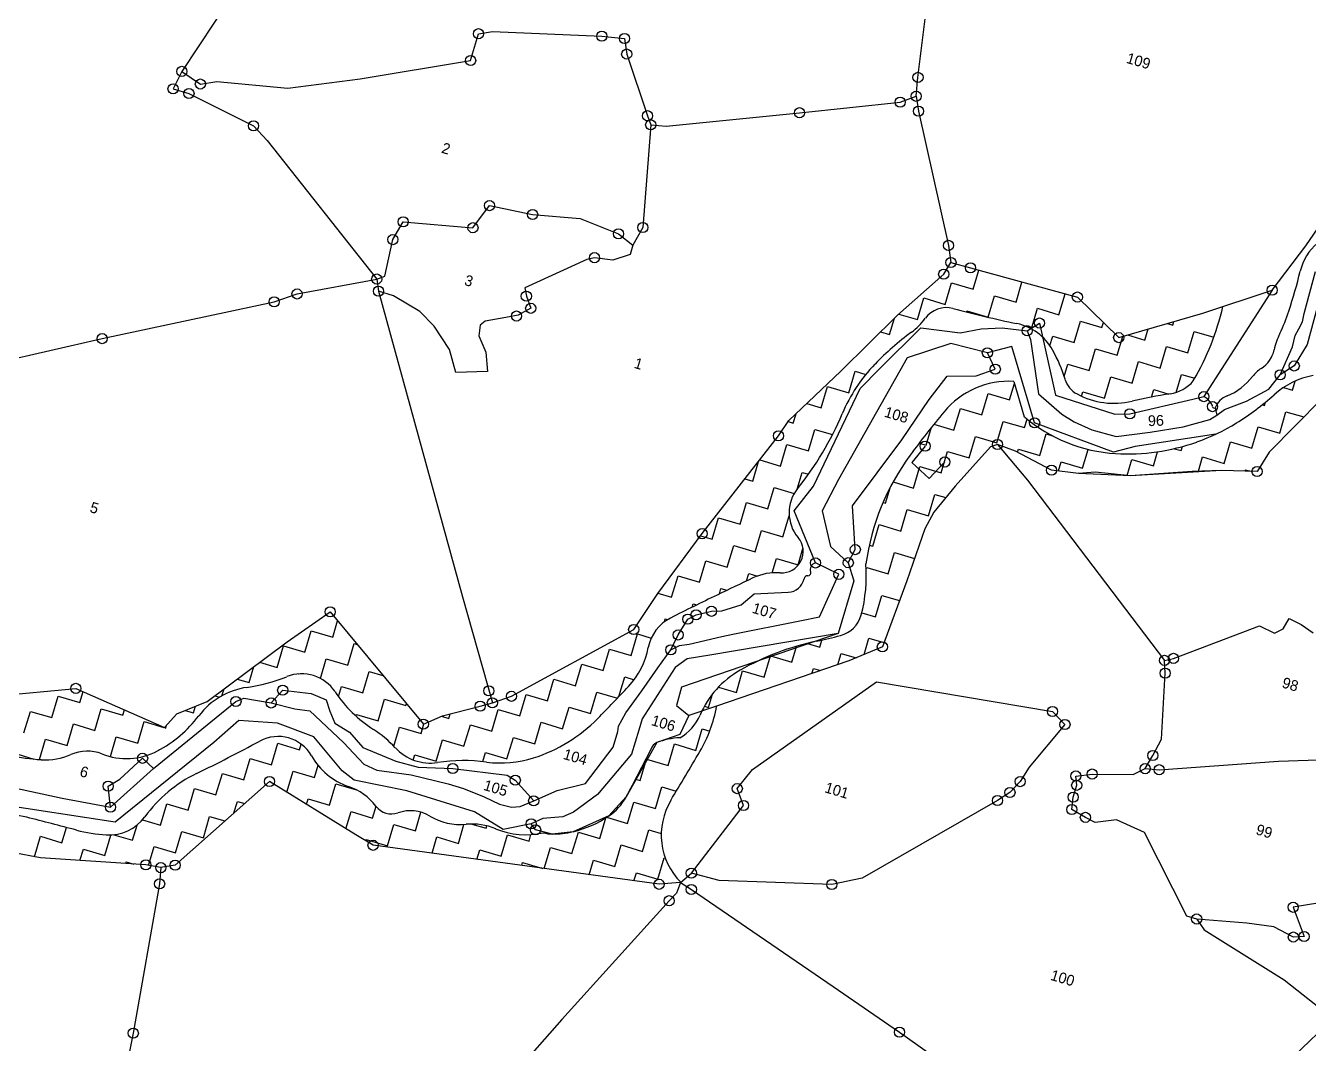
# Model space of a CAD drawing. Header units: metres. Extents: x 336276 to 340650, y 1777300 to 1780712.
# Drawn here: x 338008 to 339126, y 1778640 to 1779527 of the extents above; entities that cross this region are included whole.
import ezdxf
from ezdxf.enums import TextEntityAlignment as Align

# ---------------------------------------------------------------- set-up
doc = ezdxf.new("R2010")
doc.units = ezdxf.units.M
for name, color, linetype in [('POLY_HATCH', 12, 'Continuous'), ('POLY_PARCEL', 6, 'Continuous'), ('POLY_ROAD', 30, 'Continuous'), ('POLY_WATER', 4, 'Continuous'), ('TEXT_PARCEL', 7, 'Continuous')]:
    doc.layers.add(name, color=color, linetype=linetype)
doc.styles.add('TEXT_MAP', font='', dxfattribs={"height": 0.25})
doc.styles.get('TEXT_MAP').set_extended_font_data('Kruti Dev 050')

msp = doc.modelspace()

# ---------------------------------------------------------------- linework, layer by layer
for centre in [(338402.7, 1779520), (338510.1, 1779517.8), (338529.8, 1779515.9), (338395.8, 1779496.6), (338531.7, 1779502.3), (338144.3, 1779487.2), (338785.4, 1779482), (338136.6, 1779472), (338160.4, 1779476.2), (338150.5, 1779467.9), (338769.9, 1779460.4), (338783.8, 1779465.5), (338549.8, 1779448.6), (338682.2, 1779451.2), (338785.8, 1779452.5), (338206.7, 1779439.8), (338552.6, 1779440.6), (338412.2, 1779370.3), (338449.8, 1779362.6), (338337, 1779356.2), (338397.8, 1779351.1), (338545.8, 1779351.3), (338328, 1779340.7), (338524.5, 1779345.7), (338812, 1779335.7), (338503.6, 1779325), (338814.1, 1779320.8), (338831.1, 1779316.1), (338314, 1779306.4), (338807.8, 1779310.7), (338244.6, 1779293.4), (338315.5, 1779295.9), (339093.9, 1779296.7), (338224.7, 1779286.6), (338444.3, 1779291.5), (338448.1, 1779280.9), (338924.2, 1779290.7), (338435.7, 1779274.2), (338880.5, 1779261.4), (338891.2, 1779268.1), (338074.9, 1779254.5), (338960.2, 1779255.4), (338845.8, 1779242.1), (338852.7, 1779228), (339113.1, 1779230.7), (339100.8, 1779223), (339034.4, 1779204), (339041.9, 1779195.3), (338887, 1779181.2), (338969.9, 1779189.1), (338663.9, 1779169.9), (338791.7, 1779160.9), (338854.7, 1779162.3), (338808.7, 1779147.1), (338901.6, 1779140), (339080.7, 1779138.8), (338597.4, 1779084.7), (338730.8, 1779070.8), (338696.2, 1779059.2), (338724.7, 1779059.4), (338716.5, 1779049.3), (338273.4, 1779016.6), (338592.1, 1779014.1), (338605.6, 1779017.1), (338537.8, 1779001.3), (338585, 1779010.3), (338576.5, 1778996.5), (338570.2, 1778983.6), (338754.4, 1778986.1), (339000.2, 1778974.4), (339007.9, 1778976.1), (339000.6, 1778963.3), (338051.9, 1778950), (338232.1, 1778948.5), (338411.7, 1778947.8), (338191.4, 1778938.5), (338222, 1778937.3), (338404.1, 1778934.5), (338414.7, 1778937.4), (338431.3, 1778943.1), (338902.6, 1778929.9), (338354.6, 1778918.8), (338913.4, 1778918.6), (338989.9, 1778891.6), (338110.1, 1778889.1), (338380.2, 1778880.3), (338983.2, 1778880.1), (338995.5, 1778879.2), (338220.6, 1778868.9), (338434.7, 1778870.1), (338874.4, 1778868.8), (338922.8, 1778873.7), (338937.1, 1778875.4), (338080.1, 1778864.9), (338628, 1778862.7), (338865.5, 1778859.3), (338923.6, 1778865.6), (338082.2, 1778846.6), (338450.7, 1778852.1), (338633.4, 1778848), (338854.7, 1778852.4), (338919.4, 1778844.5), (338920.6, 1778855.3), (338931.2, 1778837.7), (338448.5, 1778832), (338452.4, 1778826.8), (338310.8, 1778813.4), (338112.9, 1778796.4), (338126, 1778793.9), (338138.4, 1778796.1), (338588, 1778789.1), (338124.9, 1778779.8), (338559.9, 1778779.4), (338710.3, 1778779.3), (338588, 1778774.9), (338568.7, 1778765.1), (339112.1, 1778759.4), (339028.1, 1778749.2), (339112.3, 1778733.5), (339121.6, 1778734), (338102, 1778649.8), (338769.3, 1778650.7)]:
    msp.add_circle(centre, 4.42)
at = {"layer": 'POLY_HATCH'}
for p, q in [((338807.8, 1779310.7), (338814.1, 1779320.8)), ((338814.1, 1779320.8), (338831.1, 1779316.1)), ((338767.5, 1779274.9), (338807.8, 1779310.7)), ((338831.1, 1779316.1), (338924.2, 1779290.7)), ((338924.2, 1779290.7), (338960.2, 1779255.4)), ((338718.2, 1779226.1), (338767.5, 1779274.9)), ((338960.2, 1779255.4), (339033.5, 1779276.6)), ((339033.5, 1779276.6), (339050.9, 1779282.4)), ((338672.9, 1779183.1), (338718.2, 1779226.1)), ((338868.8, 1779217.3), (338878, 1779186.4)), ((339137.1, 1779202.1), (339091.1, 1779155.7)), ((338663.9, 1779169.9), (338672.9, 1779183.1)), ((338597.4, 1779084.7), (338663.9, 1779169.9)), ((338854.7, 1779162.3), (338848.5, 1779160.3)), ((338870.4, 1779156.6), (338854.7, 1779162.3)), ((338848.5, 1779160.3), (338817.9, 1779126)), ((338901.6, 1779140), (338870.4, 1779156.6)), ((339091.1, 1779155.7), (339080.7, 1779138.8)), ((338925.1, 1779137.2), (338901.6, 1779140)), ((339049.7, 1779139.7), (339024.1, 1779138.9)), ((339080.7, 1779138.8), (339049.7, 1779139.7)), ((338939.6, 1779138.2), (338925.1, 1779137.2)), ((338970.5, 1779135), (338939.6, 1779138.2)), ((339024.1, 1779138.9), (338970.5, 1779135)), ((338817.9, 1779126), (338799.3, 1779103.5)), ((338799.3, 1779103.5), (338791.4, 1779088.8)), ((338558.7, 1779032.7), (338597.4, 1779084.7)), ((338791.4, 1779088.8), (338775.6, 1779043.5)), ((338775.6, 1779043.5), (338754.4, 1778986.1)), ((338537.8, 1779001.3), (338558.7, 1779032.7)), ((338236, 1778990.5), (338273.4, 1779016.6)), ((338273.4, 1779016.6), (338354.6, 1778918.8)), ((338431.3, 1778943.1), (338537.8, 1779001.3)), ((338166.4, 1778938.7), (338236, 1778990.5)), ((338754.4, 1778986.1), (338725.1, 1778973.9)), ((338725.1, 1778973.9), (338610, 1778934.4)), ((337901.5, 1778936), (338051.9, 1778950)), ((338051.9, 1778950), (338129.1, 1778915.8)), ((338139.9, 1778927.8), (338166.4, 1778938.7)), ((338414.7, 1778937.4), (338431.3, 1778943.1)), ((338129.1, 1778915.8), (338139.9, 1778927.8)), ((338371.2, 1778926.1), (338404.1, 1778934.5)), ((338404.1, 1778934.5), (338414.7, 1778937.4)), ((338354.6, 1778918.8), (338371.2, 1778926.1)), ((338220.6, 1778868.9), (338138.4, 1778796.1)), ((338295.7, 1778822.5), (338220.6, 1778868.9)), ((338310.8, 1778813.4), (338295.7, 1778822.5)), ((338021.1, 1778802.4), (337996.5, 1778807.1)), ((338559.9, 1778779.4), (338310.8, 1778813.4)), ((338112.9, 1778796.4), (338021.1, 1778802.4)), ((338126, 1778793.9), (338112.9, 1778796.4)), ((338138.4, 1778796.1), (338126, 1778793.9)), ((338578.7, 1778781.1), (338559.9, 1778779.4))]:
    msp.add_line(p, q, dxfattribs=at)
at = {"layer": 'POLY_HATCH', "linetype": 'Continuous'}
for p, q in [((338833.4, 1779297.5), (338838.3, 1779314.1)), ((338809.1, 1779284.3), (338814.7, 1779303)), ((338814.7, 1779303), (338833.4, 1779297.5)), ((338870.8, 1779286.4), (338875.9, 1779303.8)), ((338784.9, 1779271.1), (338790.4, 1779289.9)), ((338790.4, 1779289.9), (338809.1, 1779284.3)), ((338846.5, 1779273.2), (338852.1, 1779291.9)), ((338852.1, 1779291.9), (338870.8, 1779286.4)), ((338908.2, 1779275.3), (338913.6, 1779293.6)), ((338768.7, 1779275.9), (338784.9, 1779271.1)), ((338827.5, 1779277.8), (338827.8, 1779278.8)), ((338827.8, 1779278.8), (338846.5, 1779273.2)), ((338884.2, 1779262.9), (338889.5, 1779280.9)), ((338889.5, 1779280.9), (338908.2, 1779275.3)), ((338760.6, 1779258), (338764.8, 1779272.2)), ((338921.4, 1779251.1), (338926.9, 1779269.8)), ((338926.9, 1779269.8), (338945.6, 1779264.3)), ((338945.6, 1779264.3), (338946.9, 1779268.5)), ((338983, 1779253.2), (338985.9, 1779262.9)), ((339002.6, 1779267.7), (339007.3, 1779266.3)), ((339007.3, 1779266.3), (339008.2, 1779269.3)), ((338752.8, 1779260.3), (338760.6, 1779258)), ((338900.2, 1779248.4), (338902.7, 1779256.6)), ((338902.7, 1779256.6), (338921.4, 1779251.1)), ((338958.8, 1779240), (338963.7, 1779256.4)), ((338967.9, 1779257.7), (338983, 1779253.2)), ((339020.5, 1779242.1), (339026, 1779260.8)), ((339026, 1779260.8), (339043.1, 1779255.7)), ((338934.5, 1779226.8), (338940.1, 1779245.5)), ((338940.1, 1779245.5), (338958.8, 1779240)), ((338996.2, 1779228.9), (339001.8, 1779247.6)), ((339001.8, 1779247.6), (339020.5, 1779242.1)), ((338912.7, 1779221.6), (338915.8, 1779232.4)), ((338915.8, 1779232.4), (338934.5, 1779226.8)), ((338972, 1779215.8), (338977.5, 1779234.5)), ((338977.5, 1779234.5), (338996.2, 1779228.9)), ((338725.3, 1779207.4), (338730.8, 1779226.1)), ((338730.8, 1779226.1), (338740, 1779223.4)), ((338947.7, 1779202.6), (338953.3, 1779221.3)), ((338953.3, 1779221.3), (338972, 1779215.8)), ((339010.3, 1779207.7), (339014.9, 1779223.4)), ((339014.9, 1779223.4), (339026.5, 1779220)), ((338701, 1779194.2), (338706.6, 1779212.9)), ((338706.6, 1779212.9), (338725.3, 1779207.4)), ((338840.9, 1779188.1), (338846.5, 1779206.8)), ((338846.5, 1779206.8), (338865.2, 1779201.2)), ((338865.2, 1779201.2), (338869.4, 1779215.5)), ((338927.9, 1779204.4), (338929, 1779208.1)), ((338929, 1779208.1), (338947.7, 1779202.6)), ((338988.7, 1779203.6), (338990.7, 1779210.2)), ((338990.7, 1779210.2), (339003.9, 1779206.3)), ((339103.7, 1779211.9), (339111.5, 1779209.6)), ((339111.5, 1779209.6), (339113.8, 1779217.5)), ((338688.5, 1779197.9), (338701, 1779194.2)), ((339085.4, 1779197), (339087.3, 1779196.4)), ((339087.3, 1779196.4), (339088.1, 1779199.1)), ((338676.8, 1779181), (338679.2, 1779189.1)), ((338816.7, 1779174.9), (338822.3, 1779193.6)), ((338822.3, 1779193.6), (338840.9, 1779188.1)), ((338878.3, 1779177), (338880.5, 1779184.4)), ((339100.4, 1779172.2), (339105.9, 1779190.9)), ((339105.9, 1779190.9), (339121.4, 1779186.3)), ((338672.4, 1779182.3), (338676.8, 1779181)), ((338690, 1779156.8), (338695.5, 1779175.5)), ((338695.5, 1779175.5), (338711, 1779170.9)), ((338792.5, 1779161.8), (338797.1, 1779177.4)), ((338799.3, 1779180.1), (338816.7, 1779174.9)), ((338854.1, 1779163.9), (338859.6, 1779182.5)), ((338859.6, 1779182.5), (338878.3, 1779177)), ((339076.2, 1779159.1), (339081.7, 1779177.8)), ((339081.7, 1779177.8), (339100.4, 1779172.2)), ((338665.7, 1779143.6), (338671.3, 1779162.3)), ((338671.3, 1779162.3), (338690, 1779156.8)), ((338786.4, 1779163.6), (338792.5, 1779161.8)), ((338829.9, 1779150.7), (338835.4, 1779169.4)), ((338835.4, 1779169.4), (338854.1, 1779163.9)), ((338891.5, 1779152.8), (338897, 1779171.5)), ((338897, 1779171.5), (338902.4, 1779169.9)), ((339052, 1779145.9), (339057.5, 1779164.6)), ((339057.5, 1779164.6), (339076.2, 1779159.1)), ((338805.7, 1779137.6), (338811.2, 1779156.2)), ((338811.2, 1779156.2), (338829.9, 1779150.7)), ((338872, 1779155.7), (338872.8, 1779158.3)), ((338872.8, 1779158.3), (338891.5, 1779152.8)), ((338928.8, 1779141.7), (338933.6, 1779158)), ((338990.4, 1779143.8), (338994, 1779155.9)), ((339008.7, 1779158.7), (339014.6, 1779157)), ((339014.6, 1779157), (339015.7, 1779160.5)), ((339029.6, 1779139.1), (339033.3, 1779151.5)), ((339033.3, 1779151.5), (339052, 1779145.9)), ((338641.5, 1779130.4), (338646.6, 1779147.6)), ((338647.6, 1779149), (338665.7, 1779143.6)), ((338781.5, 1779124.4), (338787, 1779143.1)), ((338787, 1779143.1), (338805.7, 1779137.6)), ((338907.8, 1779139.3), (338910.1, 1779147.3)), ((338910.1, 1779147.3), (338928.8, 1779141.7)), ((338967.6, 1779135.3), (338971.7, 1779149.4)), ((338971.7, 1779149.4), (338990.4, 1779143.8)), ((339070.3, 1779139.1), (339070.7, 1779140.4)), ((339070.7, 1779140.4), (339075.5, 1779139)), ((338634.7, 1779132.4), (338641.5, 1779130.4)), ((338680.1, 1779123.3), (338684.4, 1779138.1)), ((338684.4, 1779138.1), (338690, 1779136.4)), ((338763.7, 1779129.7), (338781.5, 1779124.4)), ((339008.9, 1779137.8), (339009.1, 1779138.3)), ((339009.1, 1779138.3), (339010.4, 1779137.9)), ((338654.6, 1779106.2), (338660.2, 1779124.9)), ((338660.2, 1779124.9), (338677.7, 1779119.7)), ((338757.2, 1779111.3), (338761.5, 1779125.6)), ((338794.6, 1779100.2), (338800.1, 1779118.9)), ((338800.1, 1779118.9), (338809.7, 1779116.1)), ((338630.4, 1779093), (338635.9, 1779111.7)), ((338635.9, 1779111.7), (338654.6, 1779106.2)), ((338755, 1779111.9), (338757.2, 1779111.3)), ((338606.2, 1779079.9), (338611.7, 1779098.6)), ((338611.7, 1779098.6), (338630.4, 1779093)), ((338667.8, 1779082), (338673.2, 1779100.1)), ((338770.4, 1779087), (338775.9, 1779105.7)), ((338775.9, 1779105.7), (338794.6, 1779100.2)), ((338643.6, 1779068.8), (338649.1, 1779087.5)), ((338649.1, 1779087.5), (338667.8, 1779082)), ((338746.2, 1779073.9), (338751.7, 1779092.6)), ((338751.7, 1779092.6), (338770.4, 1779087)), ((338596.1, 1779082.8), (338606.2, 1779079.9)), ((338619.3, 1779055.6), (338624.9, 1779074.3)), ((338624.9, 1779074.3), (338643.6, 1779068.8)), ((338743, 1779074.8), (338746.2, 1779073.9)), ((338658.5, 1779050.6), (338662.3, 1779063.2)), ((338662.3, 1779063.2), (338681, 1779057.7)), ((338681, 1779057.7), (338685.2, 1779071.8)), ((338759.3, 1779049.7), (338764.9, 1779068.4)), ((338764.9, 1779068.4), (338782.5, 1779063.1)), ((338595.1, 1779042.4), (338600.6, 1779061.1)), ((338600.6, 1779061.1), (338619.3, 1779055.6)), ((338740.3, 1779053.9), (338740.7, 1779055.2)), ((338740.7, 1779055.2), (338759.3, 1779049.7)), ((338570.8, 1779029.3), (338576.4, 1779048)), ((338576.4, 1779048), (338595.1, 1779042.4)), ((338636.1, 1779043.6), (338638, 1779050.1)), ((338638, 1779050.1), (338645.6, 1779047.8)), ((338558.8, 1779032.8), (338570.8, 1779029.3)), ((338612.4, 1779032.2), (338613.8, 1779036.9)), ((338613.8, 1779036.9), (338618.9, 1779035.4)), ((338748.3, 1779012.3), (338753.8, 1779031)), ((338753.8, 1779031), (338769.3, 1779026.4)), ((338588.6, 1779020.6), (338589.5, 1779023.7)), ((338589.5, 1779023.7), (338592.9, 1779022.7)), ((338275.7, 1778994.5), (338279.9, 1779008.8)), ((338564.5, 1779008), (338565.3, 1779010.6)), ((338565.3, 1779010.6), (338567.4, 1779009.9)), ((338736.5, 1779015.8), (338748.3, 1779012.3)), ((338251.4, 1778981.4), (338257, 1779000.1)), ((338257, 1779000.1), (338275.7, 1778994.5)), ((338535.5, 1778978.7), (338541, 1778997.4)), ((338541, 1778997.4), (338553.1, 1778993.8)), ((338227.2, 1778968.2), (338232.7, 1778986.9)), ((338232.7, 1778986.9), (338251.4, 1778981.4)), ((338288.8, 1778970.3), (338294.4, 1778989)), ((338294.4, 1778989), (338296.9, 1778988.3)), ((338511.3, 1778965.5), (338516.8, 1778984.2)), ((338516.8, 1778984.2), (338535.5, 1778978.7)), ((338675.6, 1778972.9), (338679.7, 1778986.6)), ((338689.1, 1778989.2), (338699.8, 1778986)), ((338699.8, 1778986), (338701.6, 1778992)), ((338738.6, 1778979.5), (338742.7, 1778993.6)), ((338742.7, 1778993.6), (338755.7, 1778989.8)), ((338212, 1778972.7), (338227.2, 1778968.2)), ((338265, 1778958.6), (338270.1, 1778975.8)), ((338270.1, 1778975.8), (338288.8, 1778970.3)), ((338651.4, 1778959.7), (338657, 1778978.4)), ((338657, 1778978.4), (338675.6, 1778972.9)), ((338715.6, 1778970.7), (338718.5, 1778980.5)), ((338718.5, 1778980.5), (338731.6, 1778976.6)), ((338202.9, 1778955), (338207.1, 1778969)), ((338245.8, 1778962.6), (338245.9, 1778962.7)), ((338245.9, 1778962.7), (338246.2, 1778962.6)), ((338302, 1778946.1), (338307.5, 1778964.8)), ((338307.5, 1778964.8), (338319.3, 1778961.3)), ((338487, 1778952.3), (338492.5, 1778971)), ((338492.5, 1778971), (338511.3, 1778965.5)), ((338627.2, 1778946.5), (338632.7, 1778965.2)), ((338632.7, 1778965.2), (338651.4, 1778959.7)), ((338693, 1778962.9), (338694.3, 1778967.3)), ((338694.3, 1778967.3), (338700.5, 1778965.5)), ((338179.2, 1778943.6), (338181, 1778949.6)), ((338192.5, 1778958.1), (338202.9, 1778955)), ((338280.7, 1778942.8), (338283.3, 1778951.6)), ((338283.3, 1778951.6), (338302, 1778946.1)), ((338462.8, 1778939.2), (338468.3, 1778957.9)), ((338468.3, 1778957.9), (338487, 1778952.3)), ((338524.9, 1778942.8), (338530, 1778960)), ((338530, 1778960), (338538.2, 1778957.5)), ((338611.7, 1778951.1), (338627.2, 1778946.5)), ((338031.1, 1778924.5), (338036.6, 1778943.2)), ((338036.6, 1778943.2), (338055.3, 1778937.7)), ((338055.3, 1778937.7), (338058.2, 1778947.2)), ((338172.9, 1778943.6), (338177, 1778942.4)), ((338315.2, 1778921.8), (338320.7, 1778940.5)), ((338320.7, 1778940.5), (338339.4, 1778935)), ((338438.5, 1778926), (338444.1, 1778944.7)), ((338444.1, 1778944.7), (338462.8, 1778939.2)), ((338500.2, 1778928.1), (338505.7, 1778946.8)), ((338505.7, 1778946.8), (338523.7, 1778941.5)), ((338603, 1778933.4), (338606.4, 1778945)), ((338006.8, 1778911.3), (338012.4, 1778930)), ((338012.4, 1778930), (338031.1, 1778924.5)), ((338068.5, 1778913.4), (338074.1, 1778932.1)), ((338074.1, 1778932.1), (338092.8, 1778926.6)), ((338092.8, 1778926.6), (338094.2, 1778931.3)), ((338147.3, 1778930.8), (338154.4, 1778928.7)), ((338154.4, 1778928.7), (338156.1, 1778934.5)), ((338296, 1778925.8), (338296.5, 1778927.3)), ((338296.5, 1778927.3), (338315.2, 1778921.8)), ((338339.4, 1778935), (338339.9, 1778936.5)), ((338376.8, 1778923.9), (338378, 1778927.9)), ((338414.3, 1778912.8), (338419.8, 1778931.5)), ((338419.8, 1778931.5), (338438.5, 1778926)), ((338475.9, 1778914.9), (338481.5, 1778933.6)), ((338481.5, 1778933.6), (338500.2, 1778928.1)), ((338599.4, 1778934.5), (338603, 1778933.4)), ((338044.3, 1778900.3), (338049.8, 1778919)), ((338049.8, 1778919), (338068.5, 1778913.4)), ((338105.9, 1778902.3), (338111.5, 1778921.1)), ((338111.5, 1778921.1), (338128.7, 1778916)), ((338130.2, 1778915.5), (338130.8, 1778917.6)), ((338329, 1778899.7), (338333.9, 1778916.3)), ((338333.9, 1778916.3), (338352.6, 1778910.7)), ((338352.6, 1778910.7), (338355, 1778919)), ((338370.4, 1778925.8), (338376.8, 1778923.9)), ((338390, 1778899.6), (338395.6, 1778918.4)), ((338395.6, 1778918.4), (338414.3, 1778912.8)), ((338451.7, 1778901.7), (338457.2, 1778920.5)), ((338457.2, 1778920.5), (338475.9, 1778914.9)), ((338020.3, 1778888), (338025.6, 1778905.8)), ((338025.6, 1778905.8), (338044.3, 1778900.3)), ((338082.1, 1778890.6), (338087.2, 1778907.9)), ((338087.2, 1778907.9), (338105.9, 1778902.3)), ((338129.2, 1778915.8), (338130.2, 1778915.5)), ((338365.8, 1778886.5), (338371.3, 1778905.2)), ((338371.3, 1778905.2), (338390, 1778899.6)), ((338427.4, 1778888.6), (338433, 1778907.3)), ((338433, 1778907.3), (338451.7, 1778901.7)), ((338591.9, 1778896), (338597.5, 1778914.7)), ((338597.5, 1778914.7), (338604, 1778912.8)), ((338124.5, 1778896.3), (338124.6, 1778896.8)), ((338124.6, 1778896.8), (338125.2, 1778896.7)), ((338222.5, 1778883.5), (338228, 1778902.2)), ((338228, 1778902.2), (338246.7, 1778896.6)), ((338246.7, 1778896.6), (338248.1, 1778901.5)), ((338406.4, 1778886.3), (338408.7, 1778894.1)), ((338408.7, 1778894.1), (338427.4, 1778888.6)), ((338567.7, 1778882.9), (338573.3, 1778901.6)), ((338573.3, 1778901.6), (338591.9, 1778896)), ((338001.3, 1778892.6), (338015.5, 1778888.4)), ((338198.2, 1778870.3), (338203.8, 1778889)), ((338203.8, 1778889), (338222.5, 1778883.5)), ((338259.8, 1778872.4), (338263, 1778883)), ((338345.8, 1778887.7), (338347.1, 1778892)), ((338347.1, 1778892), (338365.8, 1778886.5)), ((338543.5, 1778869.7), (338549, 1778888.4)), ((338549, 1778888.4), (338567.7, 1778882.9)), ((338174, 1778857.2), (338179.6, 1778875.9)), ((338179.6, 1778875.9), (338198.2, 1778870.3)), ((338235.7, 1778859.6), (338241.1, 1778877.9)), ((338241.1, 1778877.9), (338259.8, 1778872.4)), ((338149.8, 1778844), (338155.4, 1778862.7)), ((338155.4, 1778862.7), (338174, 1778857.2)), ((338273, 1778848.2), (338278.5, 1778866.9)), ((338278.5, 1778866.9), (338296.5, 1778861.6)), ((338539.4, 1778870.9), (338543.5, 1778869.7)), ((338556.7, 1778845.5), (338562.2, 1778864.2)), ((338562.2, 1778864.2), (338574.9, 1778860.4)), ((338125.6, 1778830.9), (338131.1, 1778849.6)), ((338131.1, 1778849.6), (338149.8, 1778844)), ((338189.7, 1778841.6), (338192.7, 1778851.6)), ((338192.7, 1778851.6), (338199, 1778849.8)), ((338252.9, 1778849), (338254.3, 1778853.7)), ((338254.3, 1778853.7), (338273, 1778848.2)), ((338532.4, 1778832.4), (338538, 1778851)), ((338538, 1778851), (338556.7, 1778845.5)), ((338163, 1778819.8), (338168.5, 1778838.5)), ((338168.5, 1778838.5), (338181.8, 1778834.6)), ((338287.2, 1778827.7), (338291.7, 1778842.7)), ((338291.7, 1778842.7), (338310.3, 1778837.1)), ((338310.3, 1778837.1), (338313.4, 1778847.3)), ((338347.7, 1778826.1), (338352.5, 1778842.2)), ((338514.2, 1778837.8), (338532.4, 1778832.4)), ((338039.8, 1778815.6), (338043.8, 1778828.9)), ((338101.4, 1778817.7), (338105.3, 1778831)), ((338109.9, 1778835.5), (338125.6, 1778830.9)), ((338323.5, 1778812.9), (338329, 1778831.6)), ((338329, 1778831.6), (338347.7, 1778826.1)), ((338385.1, 1778815), (338389.9, 1778831.5)), ((338396.9, 1778831.9), (338409.3, 1778828.2)), ((338409.3, 1778828.2), (338409.9, 1778830.3)), ((338508.2, 1778819.2), (338513.6, 1778837.4)), ((338545.6, 1778808.1), (338551.1, 1778826.8)), ((338551.1, 1778826.8), (338561.7, 1778823.7)), ((338015.9, 1778803.4), (338021.1, 1778821.2)), ((338021.1, 1778821.2), (338039.8, 1778815.6)), ((338077.2, 1778804.6), (338082.4, 1778822.3)), ((338085.1, 1778822.5), (338101.4, 1778817.7)), ((338138.8, 1778806.7), (338144.3, 1778825.3)), ((338144.3, 1778825.3), (338163, 1778819.8)), ((338304.5, 1778817.3), (338304.8, 1778818.5)), ((338304.8, 1778818.5), (338323.5, 1778812.9)), ((338362.2, 1778806.4), (338366.4, 1778820.6)), ((338366.4, 1778820.6), (338385.1, 1778815)), ((338422.4, 1778804), (338428, 1778822.6)), ((338428, 1778822.6), (338446.7, 1778817.1)), ((338446.7, 1778817.1), (338448.3, 1778822.7)), ((338484, 1778806.1), (338489.6, 1778824.7)), ((338489.6, 1778824.7), (338508.2, 1778819.2)), ((338055.5, 1778800.1), (338058.5, 1778810.1)), ((338058.5, 1778810.1), (338077.2, 1778804.6)), ((338115.3, 1778795.9), (338120.1, 1778812.2)), ((338120.1, 1778812.2), (338138.8, 1778806.7)), ((338401.3, 1778801.1), (338403.8, 1778809.5)), ((338403.8, 1778809.5), (338422.4, 1778804)), ((338459.9, 1778793.1), (338465.3, 1778811.6)), ((338465.3, 1778811.6), (338484, 1778806.1)), ((338521.4, 1778795), (338526.9, 1778813.7)), ((338526.9, 1778813.7), (338545.6, 1778808.1)), ((338095.4, 1778797.5), (338095.9, 1778799)), ((338095.9, 1778799), (338102.6, 1778797)), ((338440.3, 1778795.7), (338441.1, 1778798.4)), ((338441.1, 1778798.4), (338458.8, 1778793.2)), ((338498.9, 1778787.7), (338502.7, 1778800.5)), ((338502.7, 1778800.5), (338521.4, 1778795)), ((338558.8, 1778783.9), (338564.3, 1778802.6)), ((338564.3, 1778802.6), (338565.2, 1778802.3)), ((338538, 1778782.4), (338540.1, 1778789.5)), ((338540.1, 1778789.5), (338558.8, 1778783.9))]:
    msp.add_line(p, q, dxfattribs=at)
at = {"layer": 'POLY_HATCH'}
for centre, radius, start, end in [((338810.1, 1779258.8), 22.7, 75.2668, 143.7439), ((339116.5, 1780423.8), 1181.9, 255.2668, 258.0367), ((338831.2, 1779332.5), 225.3, 329.5474, 347.1777), ((338746.2, 1779305.6), 56.5, 306.334, 323.7439), ((338861.8, 1779221.8), 46.8, 29.2207, 78.0367), ((338927.1, 1779059.8), 248.7, 126.334, 136.0739), ((338791.2, 1779182.3), 127.7, 16.8124, 29.2207), ((338849.9, 1779134.1), 141.6, 136.0739, 157.1118), ((338934.3, 1779225.6), 21.9, 196.8124, 241.6987), ((338852.8, 1779319.8), 200.3, 329.3907, 329.5474), ((339142.2, 1779154), 69.6, 100.5384, 132.0649), ((338864.7, 1779143.8), 73.6, 86.7617, 140.2524), ((339000.1, 1779238.9), 32.8, 278.7424, 319.8752), ((338956.2, 1779266.2), 68, 241.6987, 283.2466), ((339070.7, 1778779.9), 431.6, 98.7424, 103.2466), ((338946.2, 1779371.2), 223, 301.5028, 312.0649), ((338466.3, 1779296), 274.8, 321.2032, 337.1118), ((339417.4, 1778684.2), 792.4, 140.2524, 143.7191), ((338965.8, 1779289.7), 135.5, 229.6623, 266.4911), ((338965.2, 1779340.2), 186.6, 289.7253, 301.5028), ((338968.3, 1779331.4), 177.3, 266.4911, 289.7253), ((338947.7, 1779028.9), 209.8, 143.7191, 171.9007), ((338706.6, 1779102.9), 33.5, 141.2032, 220.0619), ((338666.7, 1779069.3), 18.7, 265.9517, 40.0619), ((338662, 1779003), 47.7, 85.9517, 115.2358), ((338606.4, 1779048.1), 134, 345.2156, 4.4517), ((340027.2, 1776106.4), 3249.9, 115.2358, 115.8458), ((340078, 1776001.5), 3366.5, 115.8458, 116.6155), ((338586.1, 1778978.9), 36.2, 116.6155, 169.2484), ((338711.6, 1779020.3), 25.1, 284.5269, 345.2156), ((338594.9, 1779470.7), 490.4, 282.038, 284.5269), ((338483, 1778998.5), 68.7, 316.9706, 349.2484), ((338746.2, 1778761.4), 234.9, 102.038, 119.525), ((338248.7, 1778927.9), 34.8, 33.5576, 111.8285), ((338670.6, 1778894.8), 81.5, 119.525, 156.9622), ((338210, 1778887.7), 63.8, 98.0853, 143.0326), ((338179.8, 1779099.9), 150.5, 278.0853, 291.8285), ((337623.5, 1779800.8), 1244.5, 315.1955, 316.9706), ((338371.2, 1779009.1), 112.2, 213.5576, 237.6458), ((338491.4, 1778956), 120.6, 329.6282, 349.6666), ((338072.8, 1778990.9), 107.8, 297.8141, 323.0326), ((338407.6, 1779022), 139.4, 287.9455, 315.1955), ((338557.5, 1778942.9), 41.4, 299.8178, 336.9622), ((338228.1, 1778874.5), 33.6, 29.8931, 118.3856), ((338261.1, 1778835.4), 93.4, 42.2816, 57.6458), ((338580.4, 1778844.9), 62.1, 92.1303, 111.1909), ((338038, 1779123.5), 236.1, 252.6003, 266.0859), ((338061.8, 1778860.5), 34.9, 68.3718, 113.7946), ((338096.1, 1778946.9), 58.1, 248.3718, 297.8141), ((337541.5, 1780145.1), 1410.6, 295.8712, 298.3856), ((338360.4, 1778925.8), 40.8, 222.2816, 279.2056), ((337431.5, 1779458.2), 1254, 331.273, 333.4127), ((338561, 1778895), 8.37, 111.1909, 166.8906), ((335196.9, 1780886.7), 3939.1, 328.9083, 329.6282), ((338025.6, 1778942.6), 54.8, 266.0859, 293.7946), ((338308.9, 1778920.9), 59.6, 209.8931, 250.9019), ((338389.8, 1778744.9), 142.3, 81.9825, 99.2056), ((338422.4, 1778976.5), 91.5, 261.9825, 287.9455), ((338209.8, 1778767.2), 120.8, 115.8712, 143.9854), ((338272.7, 1778816.3), 51.1, 37.393, 70.9019), ((338489.6, 1778878.2), 47.4, 304.0523, 331.273), ((338620.3, 1778822.3), 58.5, 148.9083, 224.7316), ((337996.7, 1778789), 50.4, 75.7332, 133.5699), ((336743.5, 1773860.4), 5135.8, 75.233, 75.7332), ((338080.9, 1778860.8), 38.5, 266.2347, 323.9854), ((338326.8, 1778857.7), 17, 217.393, 289.6281), ((338343.4, 1778811.2), 32.3, 58.7378, 109.6281), ((338386.9, 1778882.9), 51.5, 238.7378, 275.5405), ((338462.4, 1778918.4), 95.9, 283.6302, 304.0523), ((338087.4, 1778958.6), 136.5, 255.233, 266.2347), ((338397.1, 1778778.4), 53.5, 67.401, 95.5405), ((338443.7, 1778890.5), 68, 247.401, 282.9841), ((338467.3, 1778855.8), 32.6, 255.3174, 269.2059), ((338467.8, 1778896), 72.8, 269.2059, 283.6302)]:
    msp.add_arc(centre, radius, start, end, dxfattribs=at)
at = {"layer": 'POLY_PARCEL'}
for p, q in [((338242.4, 1779635.2), (338144.3, 1779487.2)), ((338785.4, 1779482), (338794.8, 1779557.9)), ((338395.8, 1779496.6), (338402.7, 1779520)), ((338402.7, 1779520), (338414.7, 1779521.9)), ((338414.7, 1779521.9), (338510.1, 1779517.8)), ((338510.1, 1779517.8), (338529.8, 1779515.9)), ((338529.8, 1779515.9), (338531.7, 1779502.3)), ((338531.7, 1779502.3), (338549.8, 1779448.6)), ((338144.3, 1779487.2), (338136.6, 1779472)), ((338144.3, 1779487.2), (338160.4, 1779476.2)), ((338299.6, 1779480.7), (338395.8, 1779496.6)), ((338160.4, 1779476.2), (338174.8, 1779478.5)), ((338174.8, 1779478.5), (338236.5, 1779472.6)), ((338236.5, 1779472.6), (338299.6, 1779480.7)), ((338783.8, 1779465.5), (338785.4, 1779482)), ((338136.6, 1779472), (338150.5, 1779467.9)), ((338150.5, 1779467.9), (338206.7, 1779439.8)), ((338769.9, 1779460.4), (338783.8, 1779465.5)), ((338783.8, 1779465.5), (338785.8, 1779452.5)), ((338682.2, 1779451.2), (338769.9, 1779460.4)), ((338549.8, 1779448.6), (338552.6, 1779440.6)), ((338566, 1779439.6), (338624.2, 1779445.4)), ((338624.2, 1779445.4), (338682.2, 1779451.2)), ((338785.8, 1779452.5), (338812, 1779335.7)), ((338206.7, 1779439.8), (338218.6, 1779426.9)), ((338552.6, 1779440.6), (338545.8, 1779351.3)), ((338552.6, 1779440.6), (338566, 1779439.6)), ((339123.1, 1779335.2), (339188.1, 1779430.4)), ((338218.6, 1779426.9), (338314, 1779306.4)), ((338397.8, 1779351.1), (338412.2, 1779370.3)), ((338412.2, 1779370.3), (338449.8, 1779362.6)), ((338328, 1779340.7), (338337, 1779356.2)), ((338337, 1779356.2), (338397.8, 1779351.1)), ((338449.8, 1779362.6), (338491.1, 1779359)), ((338491.1, 1779359), (338524.5, 1779345.7)), ((338524.5, 1779345.7), (338537.1, 1779335.9)), ((338545.8, 1779351.3), (338537.1, 1779335.9)), ((338321.2, 1779308.9), (338328, 1779340.7)), ((338537.1, 1779335.9), (338534.8, 1779327.9)), ((338812, 1779335.7), (338814.1, 1779320.8)), ((339093.9, 1779296.7), (339123.1, 1779335.2)), ((338497.1, 1779323.5), (338443, 1779298.8)), ((338503.6, 1779325), (338497.1, 1779323.5)), ((338519.5, 1779322.9), (338503.6, 1779325)), ((338534.8, 1779327.9), (338519.5, 1779322.9)), ((338807.8, 1779310.7), (338814.1, 1779320.8)), ((338814.1, 1779320.8), (338831.1, 1779316.1)), ((338314, 1779306.4), (338321.2, 1779308.9)), ((338767.5, 1779274.9), (338807.8, 1779310.7)), ((338831.1, 1779316.1), (338924.2, 1779290.7)), ((338244.6, 1779293.4), (338314, 1779306.4)), ((338314, 1779306.4), (338315.5, 1779295.9)), ((338443, 1779298.8), (338444.3, 1779291.5)), ((339033.5, 1779276.6), (339093.9, 1779296.7)), ((339093.9, 1779296.7), (339034.4, 1779204)), ((339138.8, 1779303.2), (339124.3, 1779249.4)), ((338074.9, 1779254.5), (338224.7, 1779286.6)), ((338224.7, 1779286.6), (338244.6, 1779293.4)), ((338315.5, 1779295.9), (338388.7, 1779029.8)), ((338328.6, 1779291.9), (338315.5, 1779295.9)), ((338351.5, 1779278.2), (338328.6, 1779291.9)), ((338444.3, 1779291.5), (338448.1, 1779280.9)), ((338924.2, 1779290.7), (338960.2, 1779255.4)), ((338364.1, 1779265.5), (338351.5, 1779278.2)), ((338437.3, 1779275), (338426.4, 1779272.8)), ((338448.1, 1779280.9), (338437.3, 1779275)), ((338718.2, 1779226.1), (338767.5, 1779274.9)), ((338960.2, 1779255.4), (339033.5, 1779276.6)), ((338377.4, 1779245), (338364.1, 1779265.5)), ((338404.1, 1779266.2), (338402.9, 1779257)), ((338408.5, 1779269.6), (338404.1, 1779266.2)), ((338426.4, 1779272.8), (338408.5, 1779269.6)), ((338880.5, 1779261.4), (338891.2, 1779268.1)), ((338891.2, 1779268.1), (338905.2, 1779205.4)), ((337919, 1779219.1), (338074.9, 1779254.5)), ((338402.9, 1779257), (338409.1, 1779242.7)), ((338382.9, 1779225), (338377.4, 1779245)), ((338409.1, 1779242.7), (338410.4, 1779226)), ((338852.7, 1779228), (338845.8, 1779242.1)), ((339124.3, 1779249.4), (339113.1, 1779230.7)), ((339113.1, 1779230.7), (339100.8, 1779223)), ((338410.4, 1779226), (338382.9, 1779225)), ((338672.9, 1779183.1), (338718.2, 1779226.1)), ((338795.1, 1779201.4), (338810.7, 1779221.8)), ((338810.7, 1779221.8), (338836, 1779222.2)), ((338836, 1779222.2), (338852.7, 1779228)), ((338771.3, 1779166.5), (338795.1, 1779201.4)), ((338905.2, 1779205.4), (338956.7, 1779188.7)), ((338969.9, 1779189.1), (339024.7, 1779201.8)), ((339024.7, 1779201.8), (339034.4, 1779204)), ((339137.1, 1779202.1), (339091.1, 1779155.7)), ((338956.7, 1779188.7), (338969.9, 1779189.1)), ((338663.9, 1779169.9), (338672.9, 1779183.1)), ((338597.4, 1779084.7), (338663.9, 1779169.9)), ((338728.5, 1779108.8), (338771.3, 1779166.5)), ((338854.7, 1779162.3), (338848.5, 1779160.3)), ((338870.4, 1779156.6), (338854.7, 1779162.3)), ((338854.7, 1779162.3), (338880.8, 1779131.4)), ((338791.7, 1779160.9), (338779.9, 1779146.8)), ((338848.5, 1779160.3), (338817.9, 1779126)), ((338901.6, 1779140), (338870.4, 1779156.6)), ((339091.1, 1779155.7), (339080.7, 1779138.8)), ((338779.9, 1779146.8), (338795.2, 1779132.7)), ((338795.2, 1779132.7), (338808.7, 1779147.1)), ((338925.1, 1779137.2), (338901.6, 1779140)), ((339049.7, 1779139.7), (338970.5, 1779135)), ((339080.7, 1779138.8), (339049.7, 1779139.7)), ((339049.7, 1779139.7), (339049.7, 1779139.7)), ((338880.8, 1779131.4), (339000.2, 1778974.4)), ((338970.5, 1779135), (338925.1, 1779137.2)), ((338925.1, 1779137.2), (338925.1, 1779137.2)), ((338817.9, 1779126), (338799.3, 1779103.5)), ((338730.8, 1779070.8), (338728.5, 1779108.8)), ((338799.3, 1779103.5), (338791.4, 1779088.8)), ((338558.7, 1779032.7), (338597.4, 1779084.7)), ((338791.4, 1779088.8), (338775.6, 1779043.5)), ((338724.7, 1779059.4), (338730.8, 1779070.8)), ((338775.6, 1779043.5), (338754.4, 1778986.1)), ((338388.7, 1779029.8), (338414.7, 1778937.4)), ((338537.8, 1779001.3), (338558.7, 1779032.7)), ((338631.3, 1779022.7), (338642.7, 1779032.4)), ((338642.7, 1779032.4), (338672.4, 1779033.8)), ((338592.1, 1779014.1), (338605.6, 1779017.1)), ((338605.6, 1779017.1), (338614.5, 1779017.5)), ((338614.5, 1779017.5), (338631.3, 1779022.7)), ((338236, 1778990.5), (338273.4, 1779016.6)), ((338273.4, 1779016.6), (338354.6, 1778918.8)), ((338576.5, 1778996.5), (338585, 1779010.3)), ((338585, 1779010.3), (338592.1, 1779014.1)), ((339103.3, 1779001.7), (339108.7, 1779010.9)), ((339108.7, 1779010.9), (339119.1, 1779005.6)), ((339119.1, 1779005.6), (339129.5, 1778998.5)), ((338431.3, 1778943.1), (338537.8, 1779001.3)), ((338570.2, 1778983.6), (338576.5, 1778996.5)), ((338715.8, 1778997.7), (338579.3, 1778951.1)), ((339007.9, 1778976.1), (339082.8, 1779004.5)), ((339082.8, 1779004.5), (339095.8, 1778998.2)), ((339095.8, 1778998.2), (339103.3, 1779001.7)), ((338166.4, 1778938.7), (338236, 1778990.5)), ((338754.4, 1778986.1), (338725.1, 1778973.9)), ((338725.1, 1778973.9), (338610, 1778934.4)), ((339000.2, 1778974.4), (339007.9, 1778976.1)), ((339000.6, 1778963.3), (339000.2, 1778974.4)), ((338997.4, 1778905.8), (339000.6, 1778963.3)), ((337901.5, 1778936), (338051.9, 1778950)), ((338051.9, 1778950), (338129.1, 1778915.8)), ((338579.3, 1778951.1), (338575.2, 1778935.1)), ((338641.3, 1778879.4), (338749.4, 1778955.6)), ((338749.4, 1778955.6), (338902.6, 1778929.9)), ((338139.9, 1778927.8), (338166.4, 1778938.7)), ((338222, 1778937.3), (338232.1, 1778948.5)), ((338232.1, 1778948.5), (338256.9, 1778945.4)), ((338256.9, 1778945.4), (338270, 1778940)), ((338270, 1778940), (338273.3, 1778930.2)), ((338414.7, 1778937.4), (338431.3, 1778943.1)), ((338129.1, 1778915.8), (338139.9, 1778927.8)), ((338273.3, 1778930.2), (338277.5, 1778919.7)), ((338371.2, 1778926.1), (338404.1, 1778934.5)), ((338404.1, 1778934.5), (338414.7, 1778937.4)), ((338575.2, 1778935.1), (338585.9, 1778926.3)), ((338610, 1778934.4), (338585.9, 1778926.3)), ((338902.6, 1778929.9), (338913.4, 1778918.6)), ((338277.5, 1778919.7), (338290.2, 1778912)), ((338354.6, 1778918.8), (338371.2, 1778926.1)), ((338585.9, 1778926.3), (338577.9, 1778909.9)), ((338913.4, 1778918.6), (338882.2, 1778881.3)), ((338290.2, 1778912), (338301.9, 1778898.4)), ((338577.9, 1778909.9), (338558, 1778902.8)), ((338989.9, 1778891.6), (338997.4, 1778905.8)), ((338301.9, 1778898.4), (338330.6, 1778886.7)), ((338558, 1778902.8), (338531.1, 1778855.5)), ((338558, 1778902.8), (338558, 1778902.8)), ((338090.3, 1778870.9), (338110.1, 1778889.1)), ((338110.1, 1778889.1), (338119.6, 1778880.1)), ((338330.6, 1778886.7), (338350.2, 1778881.4)), ((338983.2, 1778880.1), (338989.9, 1778891.6)), ((338995.5, 1778879.2), (339099.3, 1778886.5)), ((339099.3, 1778886.5), (339188.1, 1778889.6)), ((338350.2, 1778881.4), (338380.2, 1778880.3)), ((338380.2, 1778880.3), (338427.7, 1778874.5)), ((338427.7, 1778874.5), (338434.7, 1778870.1)), ((338628, 1778862.7), (338641.3, 1778879.4)), ((338882.2, 1778881.3), (338874.4, 1778868.8)), ((338922.8, 1778873.7), (338937.1, 1778875.4)), ((338923.6, 1778865.6), (338922.8, 1778873.7)), ((338937.1, 1778875.4), (338972.7, 1778875)), ((338972.7, 1778875), (338983.2, 1778880.1)), ((338983.2, 1778880.1), (338995.5, 1778879.2)), ((338080.1, 1778864.9), (338090.3, 1778870.9)), ((338082.2, 1778846.6), (338080.1, 1778864.9)), ((338220.6, 1778868.9), (338138.4, 1778796.1)), ((338295.7, 1778822.5), (338220.6, 1778868.9)), ((338434.7, 1778870.1), (338450.7, 1778852.1)), ((338633.4, 1778848), (338628, 1778862.7)), ((338628, 1778862.7), (338628, 1778862.7)), ((338874.4, 1778868.8), (338865.5, 1778859.3)), ((338920.6, 1778855.3), (338923.6, 1778865.6)), ((338531.1, 1778855.5), (338516.1, 1778839)), ((338854.7, 1778852.4), (338736.9, 1778784.9)), ((338865.5, 1778859.3), (338854.7, 1778852.4)), ((338919.4, 1778844.5), (338920.6, 1778855.3)), ((338516.1, 1778839), (338485, 1778825.2)), ((338588, 1778789.1), (338633.4, 1778848)), ((338931.2, 1778837.7), (338919.4, 1778844.5)), ((338452.4, 1778826.8), (338448.5, 1778832)), ((338466.8, 1778823.2), (338452.4, 1778826.8)), ((338939.7, 1778833.2), (338931.2, 1778837.7)), ((338958.2, 1778835.6), (338939.7, 1778833.2)), ((338939.7, 1778833.2), (338939.7, 1778833.2)), ((338982.6, 1778824.5), (338958.2, 1778835.6)), ((338310.8, 1778813.4), (338295.7, 1778822.5)), ((338485, 1778825.2), (338466.8, 1778823.2)), ((339019.6, 1778751.7), (338982.6, 1778824.5)), ((338021.1, 1778802.4), (337996.5, 1778807.1)), ((338559.9, 1778779.4), (338310.8, 1778813.4)), ((338112.9, 1778796.4), (338021.1, 1778802.4)), ((338126, 1778793.9), (338112.9, 1778796.4)), ((338126, 1778793.9), (338124.9, 1778779.8)), ((338138.4, 1778796.1), (338126, 1778793.9)), ((338578.7, 1778781.1), (338588, 1778789.1)), ((338588, 1778789.1), (338588, 1778789.1)), ((338612.2, 1778782.7), (338588, 1778789.1)), ((338710.3, 1778779.3), (338612.2, 1778782.7)), ((338736.9, 1778784.9), (338710.3, 1778779.3)), ((338124.9, 1778779.8), (338102, 1778649.8)), ((338578.7, 1778781.1), (338559.9, 1778779.4)), ((338575, 1778771.6), (338568.7, 1778765.1)), ((338578.7, 1778781.1), (338575, 1778771.6)), ((338578.7, 1778781.1), (338588, 1778774.9)), ((338588, 1778774.9), (338711.5, 1778690.5)), ((338568.7, 1778765.1), (338475.2, 1778661.8)), ((339135.3, 1778763.2), (339112.1, 1778759.4)), ((339028.1, 1778749.2), (339019.6, 1778751.7)), ((339028.1, 1778749.2), (339034.6, 1778739.7)), ((339071.7, 1778745.5), (339028.1, 1778749.2)), ((339112.1, 1778759.4), (339121.6, 1778734)), ((339034.6, 1778739.7), (339104.2, 1778696.2)), ((339095.2, 1778742.5), (339071.7, 1778745.5)), ((339112.3, 1778733.5), (339095.2, 1778742.5)), ((339121.6, 1778734), (339112.3, 1778733.5)), ((339104.2, 1778696.2), (339147.1, 1778662.5)), ((338711.5, 1778690.5), (338769.3, 1778650.7)), ((338475.2, 1778661.8), (338372.9, 1778545.5)), ((338102, 1778649.8), (338066.9, 1778481.2)), ((338769.3, 1778650.7), (338924.9, 1778540.6))]:
    msp.add_line(p, q, dxfattribs=at)
for centre, radius, start, end in [((339027.8, 1779190.6), 14.9, 32.1556, 63.9235), ((339029.9, 1779191.9), 12.6, 15.7853, 32.1556), ((339043.5, 1779195.7), 1.64, 195.7853, 297.5664), ((338689.4, 1779050.6), 2.62, 269.0999, 16.7639), ((338697.9, 1779053.2), 6.3, 106.4924, 196.7639), ((338671.7, 1779048.5), 14.8, 272.5307, 347.9189), ((338689.3, 1779044.8), 3.22, 89.0999, 167.9189)]:
    msp.add_arc(centre, radius, start, end, dxfattribs=at)
at = {"layer": 'POLY_ROAD'}
for p, q in [((339044.3, 1779194.3), (339045.7, 1779187.9)), ((339113, 1778630.2), (339147.1, 1778662.5))]:
    msp.add_line(p, q, dxfattribs=at)
at = {"layer": 'POLY_WATER'}
for p, q in [((339121.8, 1779276.5), (339131.7, 1779313.1)), ((339120.3, 1779269), (339121.8, 1779276.5)), ((338751.9, 1779228.3), (338787.8, 1779264)), ((338787.8, 1779264), (338822, 1779259.7)), ((338822, 1779259.7), (338840.4, 1779262.9)), ((338840.4, 1779262.9), (338858.8, 1779264)), ((338858.8, 1779264), (338880.5, 1779261.4)), ((339113.8, 1779257.3), (339117.2, 1779263.1)), ((339117.2, 1779263.1), (339120.3, 1779269)), ((338880.5, 1779261.4), (338883.5, 1779253.7)), ((338883.5, 1779253.7), (338890.4, 1779206.5)), ((339111.5, 1779247.5), (339113.8, 1779257.3)), ((338813.9, 1779250.2), (338776, 1779237.7)), ((338845.8, 1779242.1), (338813.9, 1779250.2)), ((338867.2, 1779247.6), (338845.8, 1779242.1)), ((338887, 1779181.2), (338867.2, 1779247.6)), ((339100.8, 1779223), (339111.5, 1779247.5)), ((338776, 1779237.7), (338716.1, 1779132)), ((338734.9, 1779211.2), (338751.9, 1779228.3)), ((339091, 1779210.5), (339100.8, 1779223)), ((338694.5, 1779126.2), (338734.9, 1779211.2)), ((339071.5, 1779200.2), (339091, 1779210.5)), ((338890.4, 1779206.5), (338910.8, 1779188.6)), ((339052.2, 1779192.7), (339071.5, 1779200.2)), ((338910.8, 1779188.6), (338921.5, 1779182)), ((339039.7, 1779184.1), (339045.7, 1779187.9)), ((339045.7, 1779187.9), (339052.2, 1779192.7)), ((338955.8, 1779155.6), (338887, 1779181.2)), ((338921.5, 1779182), (338936.9, 1779175)), ((338936.9, 1779175), (338958.1, 1779169.4)), ((338987.6, 1779173), (339016.4, 1779177.8)), ((339016.4, 1779177.8), (339039.7, 1779184.1)), ((338958.1, 1779169.4), (338987.6, 1779173)), ((339044.7, 1779171.4), (338974.4, 1779160.6)), ((338974.4, 1779160.6), (338955.8, 1779155.6)), ((338716.1, 1779132), (338701.9, 1779104.5)), ((338677.6, 1779104.7), (338694.5, 1779126.2)), ((338696.2, 1779059.2), (338677.6, 1779104.7)), ((338701.9, 1779104.5), (338709.3, 1779073.4)), ((338709.3, 1779073.4), (338724.7, 1779059.4)), ((338716.5, 1779049.3), (338696.2, 1779059.2)), ((338724.7, 1779059.4), (338729.4, 1779043.5)), ((338699.6, 1779012.2), (338716.5, 1779049.3)), ((338729.4, 1779043.5), (338715.8, 1778997.7)), ((338624, 1778997.3), (338682.4, 1779008.9)), ((338682.4, 1779008.9), (338699.6, 1779012.2)), ((338586.1, 1778988.4), (338614.6, 1778995.2)), ((338715.8, 1778997.7), (338604.1, 1778979)), ((338614.6, 1778995.2), (338624, 1778997.3)), ((338558.7, 1778967.9), (338570.2, 1778983.6)), ((338570.2, 1778983.6), (338577.7, 1778987.3)), ((338577.7, 1778987.3), (338586.1, 1778988.4)), ((338584.5, 1778975.7), (338573.8, 1778968.1)), ((338604.1, 1778979), (338584.5, 1778975.7)), ((338545, 1778948), (338558.7, 1778967.9)), ((338573.8, 1778968.1), (338545.1, 1778923.5)), ((338119.6, 1778880.1), (338191.4, 1778938.5)), ((338191.4, 1778938.5), (338198.2, 1778941.4)), ((338198.2, 1778941.4), (338222, 1778937.3)), ((338530.9, 1778928.6), (338545, 1778948)), ((338222, 1778937.3), (338242.6, 1778932.2)), ((338242.6, 1778932.2), (338255.8, 1778930.5)), ((338255.8, 1778930.5), (338285, 1778903)), ((338524.6, 1778917.2), (338530.9, 1778928.6)), ((338193.9, 1778922), (338172, 1778903)), ((338227.5, 1778919.6), (338193.9, 1778922)), ((338259.3, 1778907.9), (338227.5, 1778919.6)), ((338524.1, 1778912.5), (338524.6, 1778917.2)), ((338545.1, 1778923.5), (338542.2, 1778913.6)), ((338283.8, 1778878.1), (338259.3, 1778907.9)), ((338520, 1778898.7), (338524.1, 1778912.5)), ((338542.2, 1778913.6), (338536, 1778892.8)), ((338172, 1778903), (338086.3, 1778833.5)), ((338285, 1778903), (338302.9, 1778884)), ((338495.9, 1778867.1), (338520, 1778898.7)), ((338302.9, 1778884), (338314.1, 1778878.7)), ((338536, 1778892.8), (338506.2, 1778857.5)), ((338082.2, 1778846.6), (338119.6, 1778880.1)), ((338294.3, 1778870.2), (338283.8, 1778878.1)), ((338314.1, 1778878.7), (338344.1, 1778874.8)), ((338344.1, 1778874.8), (338376.1, 1778866.8)), ((337973.2, 1778868.9), (338040.1, 1778854.5)), ((338340.1, 1778860.7), (338294.3, 1778870.2)), ((338399.3, 1778842.5), (338340.1, 1778860.7)), ((338340.1, 1778860.7), (338340.1, 1778860.7)), ((338340.1, 1778860.7), (338340.1, 1778860.7)), ((338376.1, 1778866.8), (338389.6, 1778862.8)), ((338389.6, 1778862.8), (338407.6, 1778855.5)), ((338450.7, 1778852.1), (338471.1, 1778861.2)), ((338471.1, 1778861.2), (338495.9, 1778867.1)), ((338495.9, 1778867.1), (338495.9, 1778867.1)), ((338086.3, 1778833.5), (337967.4, 1778851.8)), ((338040.1, 1778854.5), (338082.2, 1778846.6)), ((338407.6, 1778855.5), (338420.9, 1778849.1)), ((338420.9, 1778849.1), (338431.4, 1778846.5)), ((338439, 1778847.2), (338450.7, 1778852.1)), ((338506.2, 1778857.5), (338485.5, 1778842.2)), ((338506.2, 1778857.5), (338506.2, 1778857.5)), ((338424.1, 1778827.1), (338399.3, 1778842.5)), ((338431.4, 1778846.5), (338439, 1778847.2)), ((338476.1, 1778838.1), (338465.6, 1778837.4)), ((338485.5, 1778842.2), (338476.1, 1778838.1)), ((338448.5, 1778832), (338424.1, 1778827.1)), ((338458.6, 1778836.8), (338448.5, 1778832)), ((338465.6, 1778837.4), (338458.6, 1778836.8))]:
    msp.add_line(p, q, dxfattribs=at)
for centre, radius, start, end in [((339162.7, 1779302.6), 45.7, 129.963, 166.3975), ((338695.6, 1779415.6), 434.9, 341.6263, 346.3975), ((338943.6, 1779333.3), 173.7, 334.6703, 341.6263), ((339162.2, 1779229.8), 68.3, 154.6703, 167.3656), ((339070.3, 1779250.4), 25.9, 302.7445, 347.3656), ((339034.7, 1779253.4), 52.7, 292.184, 322.915), ((339100.2, 1779203.8), 29.4, 122.7445, 142.915), ((339060.5, 1779188.2), 17.4, 109.7765, 159.3882)]:
    msp.add_arc(centre, radius, start, end, dxfattribs=at)

# ---------------------------------------------------------------- texts
at = {"layer": 'TEXT_PARCEL', "style": 'TEXT_MAP'}
for s, rotation, p in [('109', 343.5105, (338977.5, 1779496.3)), ('2', 343.5105, (338374.4, 1779420.1)), ('3', 343.5105, (338394.3, 1779304.9)), ('1', 343.5105, (338542.1, 1779232.7)), ('108', 343.5105, (338766.7, 1779188.2)), ('96', 1.925, (338992.6, 1779183.2)), ('5', 343.5105, (338068.1, 1779107.1)), ('107', 343.5105, (338651.6, 1779017.5)), ('98', 343.5105, (339109.7, 1778953.5)), ('106', 343.5105, (338563.8, 1778919.7)), ('104', 343.5105, (338487, 1778890.3)), ('6', 343.5105, (338059.3, 1778877.3)), ('105', 343.5105, (338417.6, 1778863.3)), ('101', 343.5105, (338714.8, 1778861.2)), ('99', 343.5105, (339087, 1778825.6)), ('100', 343.5105, (338911.4, 1778697.9))]:
    msp.add_text(s, height=9.35, rotation=rotation, dxfattribs=at).set_placement(p, align=Align.MIDDLE)

doc.saveas('drawing.dxf')
